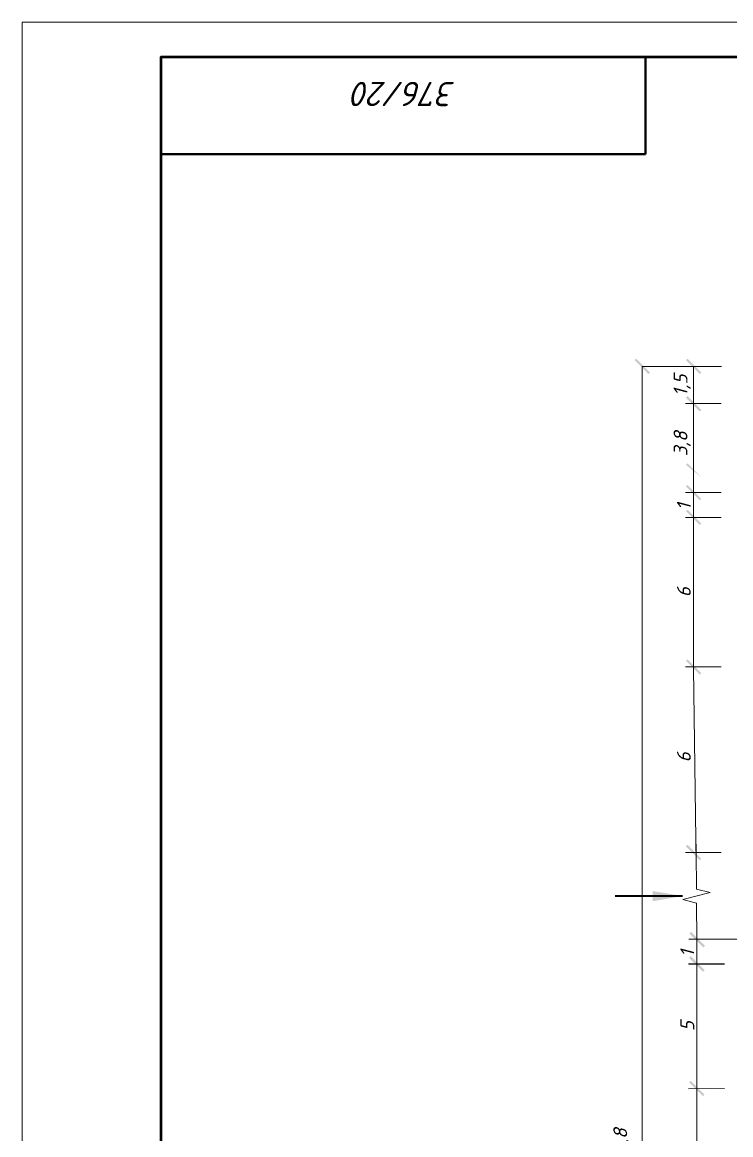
# Model space of a CAD drawing. Header units: millimetres. Extents: x 2279 to 5236, y 896 to 2828.
# Drawn here: x 3426.9 to 3529.2, y 2539.6 to 2700.3 of the extents above; entities that cross this region are included whole.
import ezdxf

# ---------------------------------------------------------------- set-up
doc = ezdxf.new("R2010")
doc.units = ezdxf.units.MM
for name, color, linetype in [('PDF _!!ОСНОВНАЯ', 7, 'Continuous'), ('PDF _!!СЕТИ - ВК', 7, 'Continuous'), ('PDF _!!ТОНКАЯ', 7, 'Continuous'), ('PDF _0', 7, 'Continuous'), ('PDF _Текст', 7, 'Continuous')]:
    doc.layers.add(name, color=color, linetype=linetype)
doc.layers.add('основная', color=7, linetype='Continuous', lineweight=40, plot=False)
doc.layers.add('Тонкие', color=83, linetype='Continuous', lineweight=15)
doc.styles.add('PDF ISOCPEUR Italic', font='isocpeui.ttf')

msp = doc.modelspace()

# ---------------------------------------------------------------- linework, layer by layer
at = {"layer": 'PDF _!!ОСНОВНАЯ', "lineweight": 50}
msp.add_lwpolyline([(3446.91, 2111.29), (4262.91, 2111.29), (4262.91, 2695.25), (3446.91, 2695.25)], close=True, dxfattribs=at)
at = {"layer": 'PDF _!!ОСНОВНАЯ', "lineweight": 35}
msp.add_lwpolyline([(3522.28, 2574.1), (3512.52, 2574.1)], dxfattribs=at)
at = {"layer": 'PDF _!!СЕТИ - ВК', "lineweight": 20}
for points in [[(3527.91, 2650.59), (3516.45, 2650.59)], [(3516.45, 2407.73), (3516.45, 2650.59)], [(3523.87, 2630.79), (3523.87, 2650.59)], [(3523.87, 2628.68), (3523.87, 2637.29)], [(3523.87, 2627.17), (3523.87, 2633.98)], [(3523.87, 2605.83), (3523.87, 2630.62)], [(3524.25, 2578.8), (3523.87, 2606.95)], [(3527.86, 2580.39), (3522.68, 2580.39)], [(3531.58, 2567.86), (3526.36, 2567.86)], [(3524.34, 2565.92), (3524.34, 2544.7)], [(3528.34, 2564.31), (3523.14, 2564.29)], [(3528.34, 2546.31), (3523.14, 2546.28)], [(3524.34, 2407.73), (3524.34, 2546.31)]]:
    msp.add_lwpolyline(points, dxfattribs=at)
for points in [[(3522.68, 2645.21), (3527.86, 2645.21)], [(3522.68, 2632.38), (3527.86, 2632.38)], [(3522.68, 2628.76), (3527.86, 2628.76)], [(3522.68, 2607.19), (3527.86, 2607.19)], [(3523.16, 2567.87), (3528.34, 2567.87)], [(3523.16, 2564.25), (3528.34, 2564.25)]]:
    msp.add_lwpolyline(points, close=True, dxfattribs=at)
at = {"layer": 'PDF _!!ТОНКАЯ', "lineweight": 20}
for points in [[(3524.24, 2581.59), (3524.24, 2580.4), (3524.27, 2575.09), (3526.27, 2574.61), (3522.31, 2573.6), (3524.31, 2573.09), (3524.34, 2567.81), (3524.34, 2564.27)], [(3524.24, 2580.39), (3524.24, 2580.39)]]:
    msp.add_lwpolyline(points, dxfattribs=at)
at = {"layer": 'PDF _0', "transparency": 33554559}
for points in [[(3517.57, 2649.69), (3515.34, 2651.49), (3515.57, 2651.69)], [(3515.57, 2651.69), (3515.34, 2651.49), (3517.57, 2649.69)], [(3517.33, 2649.49), (3517.57, 2649.69), (3515.34, 2651.49)], [(3515.34, 2651.49), (3517.57, 2649.69), (3517.33, 2649.49)], [(3524.99, 2649.69), (3522.75, 2651.49), (3522.99, 2651.69)], [(3522.99, 2651.69), (3522.75, 2651.49), (3524.99, 2649.69)], [(3524.75, 2649.49), (3524.99, 2649.69), (3522.75, 2651.49)], [(3522.75, 2651.49), (3524.99, 2649.69), (3524.75, 2649.49)], [(3524.99, 2644.29), (3522.75, 2646.09), (3522.99, 2646.29)], [(3522.99, 2646.29), (3522.75, 2646.09), (3524.99, 2644.29)], [(3524.75, 2644.09), (3524.99, 2644.29), (3522.75, 2646.09)], [(3522.75, 2646.09), (3524.99, 2644.29), (3524.75, 2644.09)], [(3524.99, 2634.58), (3522.75, 2636.37), (3522.99, 2636.57)], [(3524.99, 2631.47), (3522.75, 2633.27), (3522.99, 2633.47)], [(3522.99, 2633.47), (3522.75, 2633.27), (3524.99, 2631.47)], [(3524.75, 2631.27), (3524.99, 2631.47), (3522.75, 2633.27)], [(3522.75, 2633.27), (3524.99, 2631.47), (3524.75, 2631.27)], [(3524.99, 2627.88), (3522.75, 2629.68), (3522.99, 2629.88)], [(3522.99, 2629.88), (3522.75, 2629.68), (3524.99, 2627.88)], [(3524.75, 2627.68), (3524.99, 2627.88), (3522.75, 2629.68)], [(3522.75, 2629.68), (3524.99, 2627.88), (3524.75, 2627.68)], [(3524.99, 2606.27), (3522.75, 2608.07), (3522.99, 2608.27)], [(3522.99, 2608.27), (3522.75, 2608.07), (3524.99, 2606.27)], [(3524.75, 2606.07), (3524.99, 2606.27), (3522.75, 2608.07)], [(3522.75, 2608.07), (3524.99, 2606.27), (3524.75, 2606.07)], [(3522.99, 2581.51), (3522.75, 2581.27), (3524.99, 2579.47)], [(3522.75, 2581.27), (3524.99, 2579.47), (3524.75, 2579.27)], [(3522.28, 2574.1), (3517.97, 2574.82), (3517.97, 2573.36)], [(3525.5, 2566.88), (3523.26, 2568.67), (3523.5, 2568.88)], [(3523.5, 2568.88), (3523.26, 2568.67), (3525.5, 2566.88)], [(3525.26, 2566.68), (3525.5, 2566.88), (3523.26, 2568.67)], [(3523.26, 2568.67), (3525.5, 2566.88), (3525.26, 2566.68)], [(3525.5, 2566.91), (3523.28, 2568.71), (3523.49, 2568.93)], [(3525.29, 2566.7), (3525.5, 2566.91), (3523.28, 2568.71)], [(3525.46, 2563.37), (3523.22, 2565.16), (3523.46, 2565.37)], [(3523.46, 2565.37), (3523.22, 2565.16), (3525.46, 2563.37)], [(3525.22, 2563.17), (3525.46, 2563.37), (3523.22, 2565.16)], [(3523.22, 2565.16), (3525.46, 2563.37), (3525.22, 2563.17)], [(3525.47, 2563.4), (3523.24, 2565.2), (3523.46, 2565.42)], [(3525.25, 2563.19), (3525.47, 2563.4), (3523.24, 2565.2)], [(3523.46, 2547.41), (3523.24, 2547.19), (3525.44, 2545.42)], [(3523.24, 2547.19), (3525.44, 2545.42), (3525.23, 2545.2)]]:
    msp.add_solid(points, dxfattribs=at)
at = {"layer": 'основная'}
for q in [(3516.91, 2695.25), (3446.91, 2681.25)]:
    msp.add_line((3516.91, 2681.25), q, dxfattribs=at)
at = {"layer": 'Тонкие', "color": 7}
for p, q in [((3426.91, 2700.29), (4267.91, 2700.29)), ((3426.91, 2106.29), (3426.91, 2700.29))]:
    msp.add_line(p, q, dxfattribs=at)

# ---------------------------------------------------------------- texts
at = {"layer": 'PDF _Текст', "style": 'PDF ISOCPEUR Italic'}
for s, insert, char_height, attachment_point, rotation in [('376/20', (3489.52, 2691.68), 3.5, 7, 180), ('1,5', (3523.45, 2646.29), 2, 7, 90), ('3,8', (3523.45, 2637.6), 2, 7, 90), ('1', (3523.46, 2629.81), 2, 7, 90), ('6', (3523.46, 2617.25), 2, 7, 90), ('6', (3523.46, 2593.4), 2, 7, 90), ('1', (3523.94, 2565.3), 2, 7, 90), ('5', (3523.96, 2556.05), 2, 9, 91.0437), ('65,8', (3514.75, 2535.45), 2, 7, 90)]:
    msp.add_mtext(s, dxfattribs=dict(at, insert=insert, char_height=char_height, attachment_point=attachment_point, rotation=rotation))

doc.saveas('drawing.dxf')
